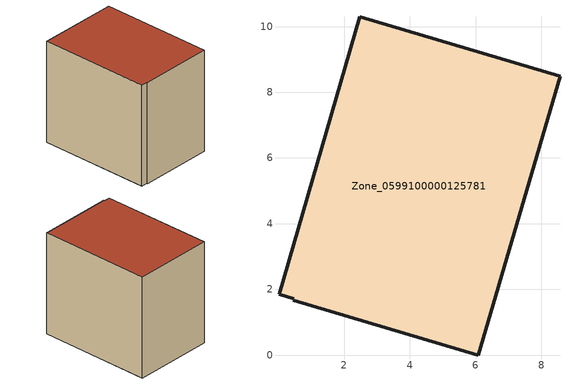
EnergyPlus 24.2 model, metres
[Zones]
Zone_0599100000125781
 floor ground (C_G): 0.47,1.72 0.01,1.85 2.48,10.29 8.57,8.48 6.08,0 0.45,1.67 z0.49
 wall outside (C_F): 6.08,0 8.57,8.48 2.48,10.29 0.01,1.85 0.47,1.72 0.45,1.67 6.08,0 z0.49:8.56
 roof outside (C_R): 0.01,1.85 0.47,1.72 0.45,1.67 6.08,0 8.57,8.48 2.48,10.29 z8.56
[BUILDING]
Pand.0599100000125781: North Axis=0; Terrain=City; Loads Convergence Tolerance Value=0.04; Temperature Convergence Tolerance Value=0.4; Solar Distribution=FullExterior; Maximum Number of Warmup Days=25; Minimum Number of Warmup Days=1
[Site:Location]
Rotterdam.The.Hague.AP_ZH_NLD Design_Conditions: Latitude=51.96; Longitude=4.45; Time Zone=1; Elevation=-4.5
[SITE:GROUNDTEMPERATURE:BUILDINGSURFACE]
18, 18, 18, 18, 18, 18, 18, 18, 18, 18, 18, 18
[MATERIAL] Thermal Absorptance=0.9; Solar Absorptance=0.7; Visible Absorptance=0.7
Name | Roughness | Thickness | Conductivity | Density | Specific Heat
G.TI.1965-1974 | MediumSmooth | 0.15 | 0.882353 | 540 | 1210
F.TI.1965-1974 | Rough | 0.3 | 0.697674 | 1920 | 840
R.TI.1965-1974 | MediumRough | 0.2 | 0.232558 | 1500 | 1000
[CONSTRUCTION]
C_G: G.TI.1965-1974
C_F: F.TI.1965-1974
C_R: R.TI.1965-1974
[ZONE]
Zone_0599100000125781: Type=1; Multiplier=1; Ceiling Height=Autocalculate; Volume=Autocalculate; Floor Area=autocalculate; Part of Total Floor Area=Yes
[ZONEINFILTRATION:DESIGNFLOWRATE]
Infil_Zone_0599100000125781: Zone or ZoneList or Space or SpaceList=Zone_0599100000125781; Schedule=AlwaysOn; Design Flow Rate Calculation Method=Flow/Area; Flow Rate per Floor Area=0.003; Constant Term Coefficient=1; Temperature Term Coefficient=0; Velocity Term Coefficient=0; Velocity Squared Term Coefficient=0
[HVACTEMPLATE:ZONE:IDEALLOADSAIRSYSTEM]
Zone_0599100000125781: Maximum Heating Supply Air Temperature=50; Minimum Cooling Supply Air Temperature=13; Maximum Heating Supply Air Humidity Ratio=0.0156; Minimum Cooling Supply Air Humidity Ratio=0.0077; Heating Limit=NoLimit; Cooling Limit=NoLimit; Dehumidification Control Type=ConstantSensibleHeatRatio; Cooling Sensible Heat Ratio=0.7; Dehumidification Setpoint=60; Humidification Control Type=None; Humidification Setpoint=30; Outdoor Air Method=None; Outdoor Air Flow Rate per Person=0.00944; Outdoor Air Flow Rate per Zone Floor Area=0; Outdoor Air Flow Rate per Zone=0; Demand Controlled Ventilation Type=None; Outdoor Air Economizer Type=NoEconomizer; Heat Recovery Type=None; Sensible Heat Recovery Effectiveness=0.7; Latent Heat Recovery Effectiveness=0.65
[ZONECONTROL:THERMOSTAT]
ThermostatControl_Zone_0599100000125781: Zone or ZoneList=Zone_0599100000125781; Control Type Schedule=DualSetpointControlType; Control 1=Thermostat_Zone_0599100000125781; Temperature Difference Between Cutout And Setpoint=0
[THERMOSTATSETPOINT:DUALSETPOINT]
Thermostat_Zone_0599100000125781: Heating Setpoint Temperature Schedule=HeatingSetpoint_Zone_0599100000125781; Cooling Setpoint Temperature Schedule=CoolingSetpoint_Zone_0599100000125781
[SCHEDULE:COMPACT]
HeatingSetpoint_Zone_0599100000125781: Through: 12/31, For: AllDays, Until: 24:00, 21
CoolingSetpoint_Zone_0599100000125781: Through: 12/31, For: AllDays, Until: 24:00, 24
DualSetpointControlType: Through: 12/31, For: AllDays, Until: 24:00, 4
AlwaysOn: Through: 12/31, For: AllDays, Until: 24:00, 1
